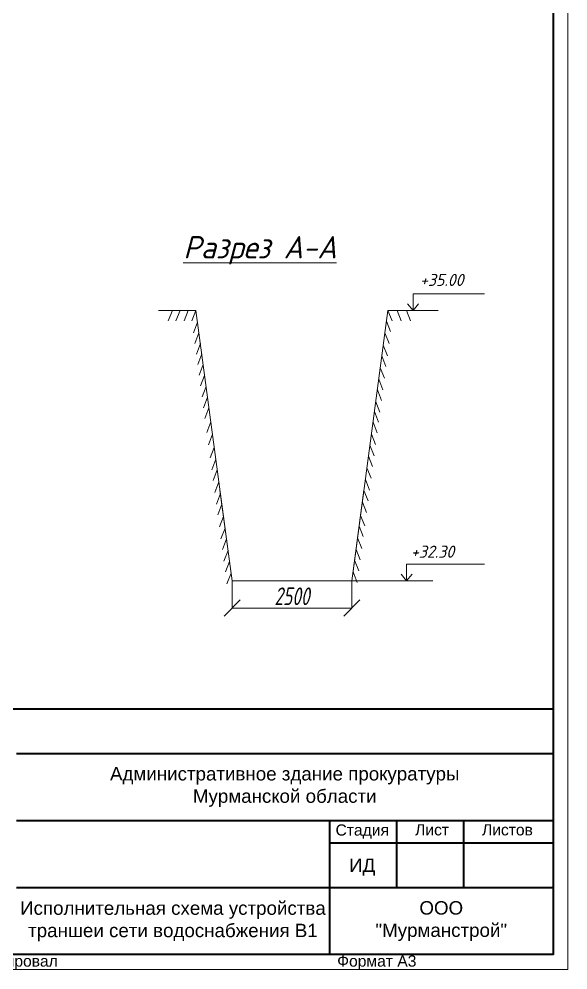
# Model space of a CAD drawing. Header units: millimetres. Extents: x 2433 to 329234, y 5766 to 133064.
# Drawn here: x 105360 to 117635, y 53031 to 74305 of the extents above; entities that cross this region are included whole.
import ezdxf

# ---------------------------------------------------------------- set-up
doc = ezdxf.new("R2010")
doc.units = ezdxf.units.MM
for name, color, linetype, lineweight in [('00-рамка', 7, 'Continuous', 40), ('Канализация К1', 14, 'Continuous', 40), ('Откос', 7, 'MYOTKOS', 9), ('РАЗМЕРЫ', 23, 'Continuous', 13), ('Размеры КР', 23, 'Continuous', 13)]:
    doc.layers.add(name, color=color, linetype=linetype, lineweight=lineweight)
doc.styles.add('2_5-Ариел', font='arial.ttf', dxfattribs={"height": 2.5})
doc.styles.add('3_0-Ариел', font='arial.ttf', dxfattribs={"height": 3})
doc.styles.add('Line_GUGK', font='GOST Common.ttf')
doc.styles.add('Виден при печати GOST Common', font='', dxfattribs={"width": 0.75})
doc.styles.add('ГОСТ', font='GOST Common Italic.ttf', dxfattribs={"height": 300})
doc.styles.add('ГП-ариель', font='arial.ttf')
doc.styles.get('Виден при печати GOST Common').set_extended_font_data('GOST Common', italic=True, bold=True)
doc.linetypes.add('MYOTKOS', pattern='A,0.25,["|",Line_GUGK,S=0.5,R=0,X=0,Y=0.1],0.5,["|",Line_GUGK,S=0.9,R=0,X=0,Y=0.3],0.25', length=1)
doc.linetypes.add('Земля1', pattern='A,24,[3,ltsnew.shx,S=6,R=0,X=-6,Y=-6],3,[3,ltsnew.shx,S=6,R=0,X=-6,Y=-6],3,[3,ltsnew.shx,S=6,R=0,X=-6,Y=-6],0', length=30)
doc.linetypes.add('Земля2', pattern='A,24,[4,ltsnew.shx,S=6,R=0,X=-6,Y=0],3,[4,ltsnew.shx,S=6,R=0,X=-6,Y=0],3,[4,ltsnew.shx,S=6,R=0,X=-6,Y=0],0', length=30)
doc.dimstyles.new('Виден при печати', dxfattribs={"dimtxt": 396, "dimasz": 360, "dimexe": 2, "dimexo": 0, "dimgap": 65, "dimtad": 1, "dimdec": 0, "dimtxsty": 'Виден при печати GOST Common', "dimblk1": 'OBLIQUE', "dimblk2": 'OBLIQUE', "dimsah": 1, "dimcen": -2, "dimdle": 2, "dimclrd": 250, "dimclre": 250, "dimclrt": 250, "dimaunit": 1, "dimadec": 4, "dimazin": 2, "dimtp": 1, "dimtfac": 0.5, "dimtdec": 0, "dimtofl": 0, "dimtmove": 1, "dimatfit": 3, "dimfxl": 1, "dimtfillclr": 250, "dimtolj": 1, "dimlwd": 5, "dimlwe": 5, "dimarcsym": 1})

# ---------------------------------------------------------------- blocks, each defined once
blk = doc.blocks.new('_Oblique')
at = {"color": 0, "linetype": 'ByBlock', "lineweight": -2}
blk.add_line((-0.5, -0.5), (0.5, 0.5), dxfattribs=at)
blk = doc.blocks.new('*D145')
at = {"layer": 'Defpoints', "color": 0, "transparency": 16777216}
for p in [(110124, 61739), (112804, 61739), (112804, 61128)]:
    blk.add_point(p, dxfattribs=at)
at = {"layer": 'Откос', "color": 250, "linetype": 'ByBlock', "lineweight": 5, "transparency": 16777216}
for p, q in [((110124, 61739), (110124, 61126)), ((112804, 61739), (112804, 61126)), ((110122, 61128), (112806, 61128))]:
    blk.add_line(p, q, dxfattribs=at)
at = {"layer": 'Откос', "color": 250, "lineweight": 5, "transparency": 16777216, "xscale": 360, "yscale": 360, "zscale": 360, "rotation": 180}
blk.add_blockref('_Oblique', (110124, 61128), dxfattribs=at)
at = {"layer": 'Откос', "color": 250, "lineweight": 5, "transparency": 16777216, "xscale": 360, "yscale": 360, "zscale": 360}
blk.add_blockref('_Oblique', (112804, 61128), dxfattribs=at)
at = {"layer": 'Откос', "color": 250, "transparency": 16777216, "insert": (111464, 61391), "char_height": 396, "attachment_point": 5, "style": 'Виден при печати GOST Common'}
blk.add_mtext('\\A1;2500', dxfattribs=at)

msp = doc.modelspace()

# ---------------------------------------------------------------- linework, layer by layer
at = {"color": 250, "linetype": 'Continuous', "lineweight": 5, "ltscale": 10}
for p, q in [((114172.2, 67786.8), (114172.2, 68159.2)), ((115768, 68159.2), (114172.2, 68159.2)), ((114172.2, 67786.8), (114172.2, 68159.2)), ((114049.7, 67936.4), (114172.2, 67786.8)), ((114294.7, 67936.4), (114172.2, 67786.8)), ((114025.9, 61739.4), (114025.9, 62111.8)), ((115771.7, 62111.8), (114025.9, 62111.8)), ((114025.9, 61739.4), (114025.9, 62111.8)), ((110123.6, 61739.4), (114614.5, 61739.4)), ((113903.5, 61889), (114025.9, 61739.4)), ((114148.4, 61889), (114025.9, 61739.4))]:
    msp.add_line(p, q, dxfattribs=at)
at = {"color": 250, "linetype": 'Земля2', "lineweight": 5, "ltscale": 0.2}
msp.add_line((109853.6, 63764.4), (110123.6, 61739.4), dxfattribs=at)
at = {"color": 250, "linetype": 'Земля1', "lineweight": 5, "ltscale": 0.2}
for p, q in [((112803.8, 61739.4), (113073.8, 63764.4)), ((110123.6, 61739.4), (111642.8, 61739.4))]:
    msp.add_line(p, q, dxfattribs=at)
at = {"layer": '00-рамка', "lineweight": 40}
for p, q in [((98801.7, 58875.6), (117301.7, 58875.6)), ((105301.7, 57875.6), (117301.7, 57875.6)), ((105301.7, 56375.6), (117301.7, 56375.6)), ((112301.7, 56375.6), (112301.7, 53375.6)), ((113801.7, 56375.6), (113801.7, 54875.6)), ((115301.7, 56375.6), (115301.7, 54875.6)), ((112301.7, 55875.6), (117301.7, 55875.6)), ((105301.7, 54875.6), (117301.7, 54875.6))]:
    msp.add_line(p, q, dxfattribs=at)
at = {"layer": '00-рамка', "lineweight": 15}
msp.add_lwpolyline([(89635.1, 92642.3), (117635.1, 92642.3), (117635.1, 53042.3), (89635.1, 53042.3)], close=True, dxfattribs=at)
at = {"layer": '00-рамка', "lineweight": 40}
msp.add_lwpolyline([(90968.4, 92308.9), (117301.7, 92308.9), (117301.7, 53375.6), (90968.4, 53375.6)], close=True, dxfattribs=at)
at = {"layer": 'Канализация К1', "color": 0, "linetype": 'Continuous', "lineweight": 15}
msp.add_line((109317.3, 67786.8), (108478.1, 67786.8), dxfattribs=at)
at = {"layer": 'Размеры КР', "color": 250, "lineweight": 13}
for p, q in [((108788.5, 67786.8), (108697.3, 67551.4)), ((108961.2, 67786.8), (108870, 67551.4)), ((109140.8, 67786.8), (109049.5, 67551.4)), ((109317.3, 67786.8), (109226.1, 67551.4)), ((112817.2, 61839.4), (113610.2, 67786.8)), ((113701.4, 67551.4), (113610.2, 67786.8)), ((113907.5, 67551.4), (113816.2, 67786.8)), ((114116.5, 67551.4), (114025.3, 67786.8)), ((109352.4, 67523.6), (109261.2, 67288.2)), ((113669.3, 67311.2), (113578.1, 67546.6)), ((109384.4, 67283.4), (109293.2, 67048)), ((113634.3, 67048), (113543, 67283.4)), ((109416.4, 67043.8), (109325.2, 66808.4)), ((109447.1, 66813.5), (109355.9, 66578.1)), ((113597.4, 66771.3), (113506.1, 67006.7)), ((113565.3, 66531.2), (113474.1, 66766.5)), ((109479.1, 66573.3), (109387.9, 66338)), ((113530.2, 66268), (113439, 66503.4)), ((109511.1, 66333.7), (109419.8, 66098.3)), ((113496.1, 66012.1), (113404.9, 66247.4)), ((109544.2, 66084.9), (109453, 65849.5)), ((113464.1, 65771.9), (113372.9, 66007.3)), ((109576.2, 65844.8), (109485, 65609.4)), ((113429, 65508.7), (113337.8, 65744.1)), ((109608.2, 65605.1), (109517, 65369.7)), ((113399.6, 65288.3), (113308.4, 65523.7)), ((109650.1, 65291.2), (109558.8, 65055.8)), ((113367.6, 65048.1), (113276.4, 65283.5)), ((109686.9, 65015.1), (109595.6, 64779.7)), ((113332.5, 64784.9), (113241.3, 65020.3)), ((109726, 64721.9), (109634.7, 64486.6)), ((113298.9, 64533.2), (113207.7, 64768.6)), ((113266.9, 64293), (113175.7, 64528.4)), ((109761, 64458.7), (109669.8, 64223.4)), ((113231.8, 64029.9), (113140.6, 64265.2)), ((109793.1, 64218.6), (109701.9, 63983.2)), ((109828.6, 63951.7), (109737.4, 63716.4)), ((113196.5, 63765), (113105.3, 64000.4)), ((109863.7, 63688.6), (109772.5, 63453.2)), ((113164.5, 63524.9), (113073.3, 63760.2)), ((109895.8, 63448.4), (109804.5, 63213)), ((113129.4, 63261.7), (113038.2, 63497)), ((113090, 62966.1), (112998.8, 63201.4)), ((109931.8, 63178.2), (109840.6, 62942.8)), ((109966.9, 62915), (109875.7, 62679.7)), ((113058, 62725.9), (112966.8, 62961.3)), ((109998.9, 62674.9), (109907.7, 62439.5)), ((113022.9, 62462.7), (112931.7, 62698.1)), ((110034, 62411.7), (109942.8, 62176.3)), ((112988.4, 62204.1), (112897.2, 62439.5)), ((110066, 62171.5), (109974.8, 61936.1)), ((112956.4, 61964), (112865.2, 62199.3)), ((110101.1, 61908.3), (110009.9, 61672.9)), ((112921.3, 61700.8), (112830.1, 61936.2))]:
    msp.add_line(p, q, dxfattribs=at)
at = {"layer": 'Размеры КР', "color": 250, "linetype": 'Земля2', "lineweight": 13, "ltscale": 0.1}
msp.add_line((110110.3, 61839.5), (109317.3, 67786.8), dxfattribs=at)
at = {"layer": 'Размеры КР', "color": 1, "lineweight": 13}
msp.add_line((109317.3, 67786.8), (109317.3, 67786.8), dxfattribs=at)
at = {"layer": 'Размеры КР', "color": 250, "linetype": 'Земля1', "lineweight": 13, "ltscale": 100}
msp.add_line((114734.2, 67786.8), (113610.2, 67786.8), dxfattribs=at)

# ---------------------------------------------------------------- texts
at = {"layer": '00-рамка', "style": '2_5-Ариел'}
for s, height, p in [('Стадия', 250, (112437.9, 56037.9)), ('Лист', 250, (114217.1, 56042.2)), ('Листов', 250, (115712.1, 56042.2)), ('ИД', 300, (112741.2, 55224.7)), ('Копировал', 250, (104473.9, 53106.6)), ('Формат А3', 250, (112473.9, 53106.6))]:
    msp.add_text(s, height=height, dxfattribs=at).set_placement(p)
at = {"layer": '00-рамка', "char_height": 300, "attachment_point": 5}
for s, insert, width, style in [('Административное здание прокуратуры\\PМурманской области', (111301.7, 57125.6), 12000, '3_0-Ариел'), ('Исполнительная схема устройства траншеи сети водоснабжения В1', (108801.7, 54120.3), 7000, 'ГП-ариель'), ('ООО\\P"Мурманстрой"', (114801.7, 54125.6), 5000, 'ГП-ариель')]:
    msp.add_mtext(s, dxfattribs=dict(at, insert=insert, width=width, style=style))
at = {"layer": 'РАЗМЕРЫ', "lineweight": 13, "style": 'ГОСТ'}
for s, p in [('+35.00', (114326, 68332.8)), ('+32.30', (114123.7, 62253.8))]:
    msp.add_text(s, height=270, dxfattribs=at).set_placement(p)
at = {"layer": 'Размеры КР', "color": 250, "lineweight": 20, "style": 'ГОСТ'}
msp.add_text('%%UРазрез А-А', height=500, dxfattribs=at).set_placement((109032.3, 68949))

# ---------------------------------------------------------------- dimensions: what is measured, and where the dimension line sits
at = {"layer": 'Откос'}
dim = msp.add_linear_dim(base=(112803.8, 61127.7), p1=(110123.6, 61739.4), p2=(112803.8, 61739.4), text='2500', dimstyle='Виден при печати', override={"dimpost": '<>'}, dxfattribs=at)
dim.commit()
dim.dimension.update_dxf_attribs({"geometry": '*D145', "text_midpoint": (111463.7, 61390.7)})

doc.saveas('drawing.dxf')
